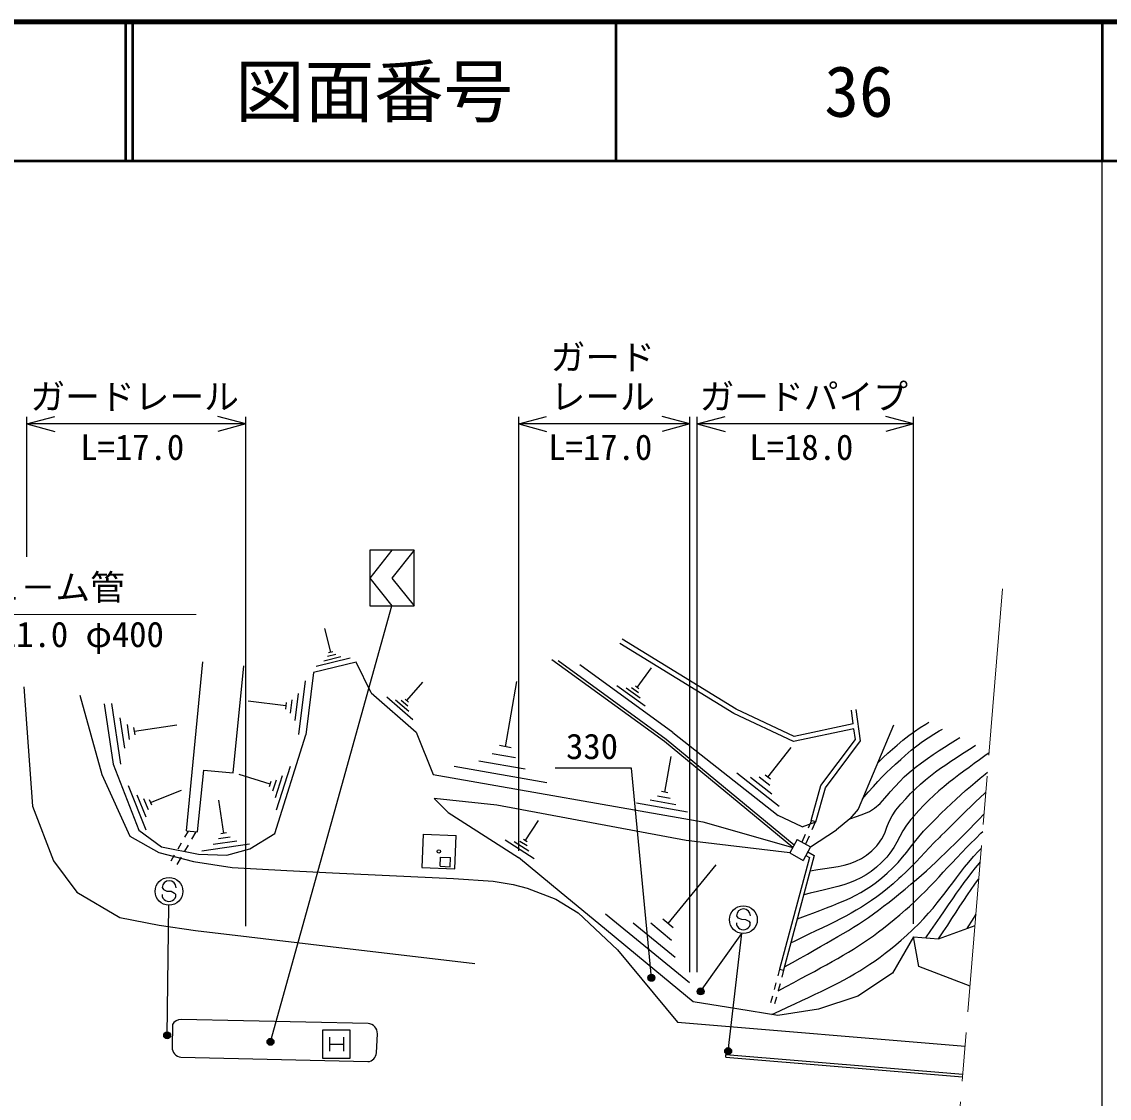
# Model space of a CAD drawing. Units: millimetres, scale not verified. Extents: x 40000 to 680000, y 20000 to 380000.
# Drawn here: x 501274 to 579500, y 302601 to 380000 of the extents above; entities that cross this region are included whole.
import ezdxf
from ezdxf.enums import TextEntityAlignment as Align

# ---------------------------------------------------------------- set-up
doc = ezdxf.new("R2010")
doc.units = ezdxf.units.MM
doc.header["$LTSCALE"] = 1000
doc.header["$PDMODE"] = 32
doc.header["$PDSIZE"] = 500
doc.linetypes.add('CHAIN', pattern=[18.5, 12, -1.5, 3.5, -1.5])
for name, color, linetype, lineweight in [('M-BGD', 7, 'Continuous', 25), ('M-BMK', 2, 'CHAIN', 13), ('M-STR-HTXT', 7, 'Continuous', 13), ('M-STR-STRC', 7, 'Continuous', 25), ('M-TTL', 2, 'Continuous', 140), ('M-TTL-BAND', 7, 'Continuous', 25), ('M-TTL-LINE', 7, 'Continuous', 50)]:
    doc.layers.add(name, color=color, linetype=linetype, lineweight=lineweight)
doc.layers.add('M-TTL-TXT', color=7, linetype='Continuous')
doc.styles.add('ＭＳ ゴシック', font='')
doc.styles.get('ＭＳ ゴシック').set_extended_font_data('MS Gothic')

msp = doc.modelspace()

# ---------------------------------------------------------------- linework, layer by layer
at = {"layer": 'M-BGD'}
for p, q in [((523500, 334670), (523080, 336371)), ((552672, 330581), (544472, 335601)), ((552505, 330272), (544289, 335302)), ((524894, 334241), (522464, 333642)), ((524227, 334334), (523012, 334034)), ((523863, 334502), (523256, 334352)), ((523651, 334707), (523348, 334633)), ((547500, 328247), (539404, 334127)), ((547623, 328406), (539863, 334041)), ((513126, 321826), (514310, 333976)), ((516490, 325989), (517241, 333691)), ((525328, 333954), (522272, 333201)), ((526407, 331755), (525328, 333954)), ((548099, 328895), (541411, 333751)), ((545544, 332128), (546573, 333546)), ((521665, 332610), (521187, 328749)), ((522272, 333201), (521720, 328734)), ((528968, 331188), (530120, 332508)), ((536061, 327879), (536881, 332553)), ((501430, 332171), (502039, 323609)), ((521159, 331693), (520920, 329762)), ((526407, 331755), (529649, 328924)), ((546115, 330786), (544090, 332256)), ((545756, 331356), (544743, 332091)), ((545650, 331742), (545143, 332110)), ((545670, 332036), (545417, 332220)), ((505457, 331583), (507042, 325876)), ((507203, 330952), (507845, 326619)), ((508408, 326632), (507764, 330975)), ((520268, 330823), (517565, 331157)), ((520297, 331064), (520238, 330581)), ((520713, 331258), (520594, 330292)), ((529417, 329800), (527532, 331446)), ((529110, 330400), (528168, 331223)), ((529039, 330794), (528568, 331206)), ((529086, 331086), (528850, 331291)), ((556797, 328244), (552505, 330272)), ((556840, 328611), (552672, 330581)), ((561091, 329509), (560960, 330501)), ((561603, 328309), (561307, 330546)), ((508681, 327782), (508359, 329954)), ((509035, 328390), (508874, 329475)), ((509389, 328997), (512429, 329448)), ((561091, 329509), (556840, 328611)), ((563974, 329433), (561451, 323391)), ((509429, 328725), (509348, 329268)), ((519483, 321645), (521720, 328734)), ((529649, 328924), (530877, 325876)), ((548099, 328895), (555675, 322938)), ((561138, 329161), (556797, 328244)), ((561238, 328404), (561138, 329161)), ((536478, 327806), (535644, 327952)), ((556733, 320627), (547500, 328247)), ((556830, 320806), (547623, 328406)), ((554949, 325684), (556629, 327821)), ((558763, 325088), (561238, 328404)), ((559082, 324931), (561603, 328309)), ((536779, 327065), (535109, 327358)), ((547524, 324603), (547977, 327184)), ((507845, 326619), (509700, 321885)), ((520575, 326462), (519580, 323310)), ((539048, 325290), (532370, 326461)), ((537496, 326250), (534157, 326836)), ((545130, 326342), (539647, 326342)), ((546566, 311257), (545130, 326342)), ((507042, 325876), (509048, 321438)), ((513907, 321755), (514380, 326194)), ((514380, 326194), (516490, 325989)), ((519132, 325184), (516925, 325880)), ((519571, 325478), (519323, 324690)), ((520011, 325773), (519514, 324197)), ((530877, 325876), (550262, 322474)), ((555755, 323568), (552702, 325968)), ((555232, 324473), (553705, 325673)), ((555090, 325079), (554327, 325679)), ((555139, 325534), (554758, 325834)), ((510225, 321881), (508943, 325073)), ((510542, 323861), (512776, 324758)), ((519194, 325381), (519070, 324987)), ((547754, 324563), (547293, 324644)), ((558056, 322581), (558763, 325088)), ((558393, 322486), (559082, 324931)), ((510224, 322807), (509583, 324403)), ((510383, 323334), (510062, 324132)), ((510622, 323662), (510462, 324061)), ((515800, 321646), (515462, 324041)), ((535450, 323675), (530942, 324158)), ((530942, 324158), (531947, 323150)), ((548316, 323704), (546473, 324028)), ((547920, 324154), (546998, 324315)), ((502039, 323609), (503565, 319667)), ((531947, 323150), (537010, 319919)), ((549059, 321127), (535450, 323675)), ((549173, 323174), (545486, 323821)), ((561451, 323391), (560851, 322691)), ((537497, 321114), (538434, 322582)), ((550262, 322474), (556733, 320627)), ((557404, 322107), (555675, 322938)), ((557404, 322107), (558393, 322486)), ((558079, 322574), (557838, 322020)), ((558393, 322486), (558056, 322581)), ((558371, 322492), (558115, 321906)), ((560851, 322691), (559881, 321911)), ((509700, 321885), (511334, 320679)), ((513242, 321815), (512992, 321382)), ((513126, 321826), (513907, 321755)), ((513791, 321765), (513483, 321232)), ((516014, 321676), (515587, 321616)), ((517692, 320532), (519483, 321645)), ((530148, 321581), (530060, 319194)), ((530148, 321581), (532520, 321494)), ((557638, 321561), (557396, 321007)), ((558010, 320670), (559881, 321911)), ((509048, 321438), (511143, 320272)), ((512743, 320949), (512493, 320516)), ((513234, 320799), (512984, 320366)), ((517656, 320861), (514235, 320377)), ((516752, 321082), (515042, 320841)), ((516276, 321364), (515421, 321243)), ((532432, 319106), (532520, 321494)), ((538144, 319815), (536046, 321154)), ((537754, 320359), (536705, 321029)), ((537625, 320737), (537101, 321071)), ((537628, 321030), (537366, 321197)), ((556517, 320234), (549059, 321127)), ((557046, 321199), (556517, 320234)), ((557046, 321199), (558010, 320670)), ((557916, 321448), (557660, 320862)), ((511143, 320272), (513625, 319620)), ((511334, 320679), (513979, 320160)), ((512243, 320083), (511993, 319649)), ((513979, 320160), (516032, 320072)), ((516032, 320072), (517692, 320532)), ((558286, 320050), (556077, 311799)), ((556517, 320234), (557481, 319705)), ((558010, 320670), (557481, 319705)), ((557669, 320047), (557936, 319901)), ((557813, 320310), (558286, 320050)), ((503565, 319667), (505226, 317422)), ((512734, 319933), (512427, 319400)), ((513625, 319620), (516402, 319180)), ((516402, 319180), (520343, 318982)), ((530060, 319194), (532432, 319106)), ((531361, 319277), (531399, 319942)), ((531361, 319277), (532087, 319235)), ((531399, 319942), (532125, 319900)), ((532087, 319235), (532125, 319900)), ((540073, 317365), (537010, 319919)), ((547762, 315170), (551220, 319394)), ((557936, 319901), (555787, 311876)), ((520343, 318982), (523617, 318806)), ((523617, 318806), (532328, 318393)), ((532328, 318393), (535188, 318217)), ((535188, 318217), (536629, 317960)), ((536629, 317960), (537635, 317712)), ((537635, 317712), (539694, 316904)), ((505226, 317422), (508323, 315590)), ((539694, 316904), (541307, 315924)), ((543193, 314812), (540073, 317365)), ((508323, 315590), (511163, 315044)), ((541307, 315924), (544136, 313278)), ((549298, 310890), (543263, 315829)), ((548139, 314861), (547385, 315479)), ((511163, 315044), (513769, 314673)), ((513769, 314673), (517638, 314218)), ((546253, 312256), (543193, 314812)), ((548283, 312728), (545266, 315198)), ((548023, 313949), (546514, 315184)), ((567222, 314065), (569845, 315029)), ((517638, 314218), (523068, 313570)), ((565418, 314204), (563915, 311596)), ((565809, 312084), (565418, 314204)), ((565418, 314204), (567222, 314065)), ((523068, 313570), (533862, 312294)), ((544136, 313278), (548442, 308078)), ((549565, 309521), (546253, 312256)), ((555787, 311876), (555658, 311393)), ((555787, 311876), (556077, 311799)), ((556077, 311799), (555947, 311316)), ((563915, 311596), (561416, 309933)), ((569488, 310655), (565809, 312084)), ((555528, 310910), (555399, 310427)), ((555818, 310833), (555689, 310350)), ((555270, 309944), (555140, 309461)), ((555559, 309867), (555430, 309384)), ((561416, 309933), (558595, 308999)), ((552704, 309039), (549565, 309521)), ((555657, 308552), (552704, 309039)), ((558595, 308999), (555657, 308552)), ((526182, 307979), (512737, 308270)), ((512113, 307898), (512089, 306258)), ((548442, 308078), (569135, 306342)), ((526791, 305865), (526853, 307236)), ((512723, 305562), (526163, 305234)), ((551916, 305544), (551932, 305743)), ((551916, 305544), (568955, 304142)), ((551932, 305743), (568972, 304341))]:
    msp.add_line(p, q, dxfattribs=at)
for points in [[(562827, 326687), (563242, 327103), (563577, 327413), (563907, 327700), (564236, 327984), (564664, 328344), (565083, 328672), (565494, 328972), (565899, 329248), (566300, 329504), (566515, 329633)], [(561757, 324123), (562168, 324605), (562533, 325019), (562863, 325383), (563175, 325710), (563480, 326016), (563794, 326317), (564129, 326627), (564499, 326963), (564826, 327255), (565248, 327618), (565663, 327947), (566071, 328248), (566474, 328523), (566874, 328777), (567270, 329015), (567503, 329147)], [(557994, 318957), (558531, 319038), (559043, 319110), (559531, 319183), (559997, 319264), (560443, 319362), (560869, 319484), (561278, 319638), (561670, 319834), (562049, 320078), (562415, 320379), (562770, 320745), (562847, 320835), (563142, 321255), (563349, 321669), (563512, 322080), (563675, 322492), (563882, 322910), (564152, 323305), (564506, 323734), (564861, 324134), (565215, 324507), (565571, 324856), (565927, 325183), (566285, 325491), (566645, 325783), (567007, 326060), (567372, 326326), (567741, 326584), (568113, 326835), (568490, 327083), (568871, 327330), (569258, 327578), (569650, 327831), (569878, 327979)], [(560851, 322691), (561393, 322882), (561846, 323047), (562245, 323226), (562625, 323461), (563018, 323790), (563027, 323798), (563361, 324169), (563663, 324541), (563742, 324627), (564108, 325023), (564432, 325376), (564750, 325705), (565098, 326029), (565514, 326366), (565529, 326377), (565984, 326715), (566422, 327027), (566846, 327319), (567258, 327592), (567661, 327851), (568056, 328100), (568447, 328341), (568757, 328531)], [(570860, 327430), (570557, 327210), (570168, 326931), (569787, 326658), (569412, 326389), (569043, 326121), (568678, 325851), (568317, 325576), (567959, 325295), (567602, 325003), (567246, 324699), (566889, 324379), (566531, 324041), (566171, 323682), (565807, 323300), (565439, 322891), (565229, 322648), (564906, 322225), (564652, 321817), (564437, 321417), (564231, 321020), (564003, 320621), (563725, 320213), (563492, 319929), (563124, 319541), (562756, 319204), (562385, 318912), (562009, 318661), (561625, 318446), (561232, 318259), (560825, 318097), (560404, 317955), (559966, 317825), (559507, 317704), (559027, 317586), (558522, 317466), (557990, 317338), (557529, 317223)], [(557065, 315491), (557641, 315713), (558182, 315917), (558690, 316108), (559170, 316289), (559625, 316465), (560058, 316639), (560472, 316815), (560872, 316997), (561260, 317190), (561640, 317398), (562015, 317623), (562389, 317872), (562764, 318146), (563146, 318451), (563536, 318791), (563931, 319162), (564313, 319555), (564639, 319929), (564930, 320293), (565206, 320654), (565487, 321020), (565792, 321397), (566143, 321795), (566265, 321925), (566662, 322335), (567045, 322723), (567416, 323091), (567778, 323441), (568133, 323776), (568481, 324099), (568827, 324412), (569171, 324717), (569516, 325016), (569864, 325314), (570216, 325611), (570576, 325910), (570747, 326051)], [(570629, 324613), (570548, 324537), (570215, 324223), (569885, 323906), (569554, 323585), (569219, 323258), (568876, 322921), (568523, 322573), (568157, 322211), (567773, 321834), (567370, 321438), (567303, 321373), (566910, 320980), (566557, 320613), (566230, 320264), (565917, 319927), (565604, 319594), (565278, 319257), (564926, 318909), (564535, 318543), (564371, 318396), (563949, 318027), (563544, 317689), (563154, 317378), (562775, 317091), (562404, 316825), (562038, 316577), (561672, 316343), (561305, 316121), (560932, 315908), (560551, 315700), (560157, 315494), (559749, 315287), (559321, 315077), (558872, 314859), (558398, 314631), (557895, 314390), (557361, 314132), (556791, 313855), (556603, 313763)], [(556141, 312038), (556723, 312370), (557269, 312680), (557784, 312970), (558269, 313244), (558728, 313503), (559164, 313751), (559580, 313989), (559979, 314220), (560363, 314447), (560736, 314672), (561100, 314897), (561459, 315125), (561815, 315359), (562172, 315601), (562531, 315853), (562898, 316118), (563273, 316399), (563661, 316698), (564063, 317017), (564484, 317358), (564811, 317630), (565239, 317991), (565631, 318329), (565996, 318650), (566343, 318962), (566680, 319272), (567017, 319586), (567362, 319912), (567724, 320257), (568113, 320628), (568324, 320830), (568731, 321223), (569112, 321601), (569470, 321966), (569810, 322319), (570137, 322663), (570456, 323000), (570501, 323048)], [(555679, 310314), (556257, 310628), (556805, 310925), (557325, 311205), (557819, 311470), (558289, 311724), (558737, 311967), (559167, 312202), (559579, 312431), (559977, 312656), (560363, 312879), (560738, 313102), (561105, 313327), (561467, 313556), (561826, 313791), (562183, 314035), (562541, 314289), (562903, 314555), (563271, 314835), (563646, 315132), (564031, 315448), (564429, 315784), (564842, 316143), (565129, 316398), (565546, 316778), (565929, 317143), (566286, 317496), (566623, 317840), (566944, 318178), (567256, 318513), (567565, 318849), (567876, 319189), (568196, 319536), (568531, 319894), (568886, 320266), (569267, 320655), (569495, 320882), (569895, 321280), (570267, 321656), (570398, 321789)], [(555226, 308623), (555805, 308894), (556357, 309151), (556884, 309396), (557389, 309630), (557872, 309855), (558336, 310073), (558782, 310285), (559213, 310494), (559629, 310700), (560032, 310907), (560425, 311114), (560809, 311325), (561186, 311540), (561557, 311762), (561924, 311992), (562290, 312232), (562655, 312484), (563022, 312749), (563391, 313029), (563766, 313326), (564148, 313641), (564538, 313977), (564938, 314334), (565350, 314715), (565393, 314756), (565796, 315147), (566166, 315531), (566510, 315907), (566831, 316277), (567133, 316644), (567420, 317007), (567698, 317369), (567971, 317731), (568243, 318094), (568518, 318459), (568801, 318829), (569096, 319204), (569408, 319585), (569741, 319975), (570099, 320374), (570300, 320586)], [(566297, 314136), (566660, 314650), (567004, 315144), (567331, 315618), (567645, 316073), (567947, 316511), (568238, 316932), (568521, 317338), (568798, 317729), (569070, 318107), (569341, 318473), (569611, 318828), (569883, 319172), (570159, 319508), (570217, 319576)], [(567222, 314065), (567560, 314569), (567881, 315055), (568186, 315522), (568479, 315972), (568761, 316406), (569035, 316823), (569303, 317226), (569568, 317615), (569831, 317990), (570095, 318353), (570120, 318385)], [(569911, 315833), (569649, 315415), (569333, 314921), (569266, 314816)]]:
    msp.add_lwpolyline(points, dxfattribs=at)
for centre, radius in [((531272, 320348), 125), ((546566, 311257), 200), ((546566, 311257), 150), ((546566, 311257), 100), ((546566, 311257), 50), ((546566, 311257), 20)]:
    msp.add_circle(centre, radius, dxfattribs=at)
for centre, radius, start, end in [((512711, 307607), 664, 87.73376, 153.96758), ((526125, 307253), 728, 358.68835, 85.50325), ((512775, 306246), 686, 179.00166, 265.62373), ((526113, 305912), 680, 274.21853, 356.012)]:
    msp.add_arc(centre, radius, start, end, dxfattribs=at)
msp.add_point((546566, 311257), dxfattribs=at)
at = {"layer": 'M-BMK'}
msp.add_line((571823, 339217), (562142, 220818), dxfattribs=at)
at = {"layer": 'M-STR-HTXT'}
msp.add_line((513816, 337370), (494816, 337370), dxfattribs=at)
at = {"layer": 'M-STR-STRC'}
for p, q in [((501643, 351089), (503643, 351628)), ((501643, 341521), (501643, 351589)), ((517383, 351089), (515383, 351628)), ((517383, 314970), (517383, 351589)), ((537022, 351089), (539022, 351628)), ((537022, 320393), (537022, 351589)), ((549339, 351089), (547339, 351628)), ((549339, 311656), (549339, 351589)), ((549870, 351089), (551870, 351628)), ((549870, 311656), (549870, 351589)), ((565418, 351089), (563418, 351628)), ((565418, 315144), (565418, 351589)), ((517383, 351089), (501643, 351089)), ((501643, 351089), (503643, 350550)), ((517383, 351089), (515383, 350550)), ((549339, 351089), (537022, 351089)), ((537022, 351089), (539022, 350550)), ((549339, 351089), (547339, 350550)), ((565418, 351089), (549870, 351089)), ((549870, 351089), (551870, 350550)), ((565418, 351089), (563418, 350550)), ((526301, 341996), (526301, 337996)), ((519168, 306658), (527901, 337996)), ((511371, 317747), (511477, 317610)), ((511477, 317610), (511722, 317499)), ((511722, 317499), (512023, 317496)), ((512023, 317496), (512268, 317357)), ((512268, 317357), (512367, 317239)), ((511734, 307118), (511855, 316476)), ((552686, 315715), (552792, 315578)), ((552792, 315578), (553037, 315467)), ((553037, 315467), (553337, 315464)), ((553337, 315464), (553582, 315325)), ((553582, 315325), (553682, 315207)), ((550105, 310286), (553068, 314450)), ((552089, 305986), (553068, 314450)), ((522907, 307488), (522907, 305488)), ((524907, 307488), (522907, 307488)), ((524907, 305488), (524907, 307488)), ((523407, 306988), (523407, 305988)), ((524407, 306988), (524407, 305988)), ((523407, 306488), (524407, 306488)), ((522907, 305488), (524907, 305488))]:
    msp.add_line(p, q, dxfattribs=at)
for points in [[(526301, 337996), (529501, 337996), (529501, 341996), (526301, 341996)], [(527901, 341996), (526301, 339996), (527901, 337996)], [(529501, 341996), (527901, 339996), (529501, 337996)]]:
    msp.add_lwpolyline(points, dxfattribs=at)
for centre, radius in [((511868, 317475), 1000), ((553183, 315443), 1000), ((550105, 310286), 200), ((550105, 310286), 150), ((550105, 310286), 100), ((550105, 310286), 50), ((550105, 310286), 20), ((511734, 307118), 250), ((511734, 307118), 200), ((511734, 307118), 150), ((511734, 307118), 100), ((511734, 307118), 50), ((511734, 307118), 20), ((519168, 306658), 250), ((519168, 306658), 200), ((519168, 306658), 150), ((519168, 306658), 100), ((519168, 306658), 50), ((519168, 306658), 20), ((552089, 305986), 200), ((552089, 305986), 150), ((552089, 305986), 100), ((552089, 305986), 50), ((552089, 305986), 20)]:
    msp.add_circle(centre, radius, dxfattribs=at)
for centre, start, end in [((511871, 317743), 359.55488, 179.55488), ((511867, 317243), 179.55488, 359.55488), ((553186, 315711), 359.55488, 179.55488), ((553182, 315211), 179.55488, 359.55488)]:
    msp.add_arc(centre, 500, start, end, dxfattribs=at)
for p in [(550105, 310286), (511734, 307118), (519168, 306658), (552089, 305986)]:
    msp.add_point(p, dxfattribs=at)
at = {"layer": 'M-TTL'}
msp.add_line((680000, 380000), (40000, 380000), dxfattribs=at)
at = {"layer": 'M-TTL-BAND'}
msp.add_line((579000, 20000), (579000, 370000), dxfattribs=at)
at = {"layer": 'M-TTL-LINE'}
for p, q in [((508747, 380000), (508747, 370000)), ((509247, 380000), (509247, 370000)), ((543997, 380000), (543997, 370000)), ((579000, 380000), (579000, 370000)), ((40000, 370000), (680000, 370000))]:
    msp.add_line(p, q, dxfattribs=at)

# ---------------------------------------------------------------- texts
at = {"layer": 'M-BGD', "style": 'ＭＳ ゴシック'}
msp.add_text('330', height=1833, dxfattribs=at).set_placement((540426, 326436), align=Align.BOTTOM_LEFT)
at = {"layer": 'M-STR-HTXT', "style": 'ＭＳ ゴシック'}
msp.add_text('ヒュ－ム管', height=1833, dxfattribs=at).set_placement((496191, 337870), align=Align.BOTTOM_LEFT)
msp.add_text('L=11.0 φ400', height=1833, dxfattribs=at).set_placement((504316, 336870), align=Align.TOP_CENTER)
at = {"layer": 'M-STR-STRC', "style": 'ＭＳ ゴシック'}
for s, p in [('ガード', (543062, 354413)), ('ガードレール', (509395, 351583)), ('レール', (543062, 351583)), ('ガードパイプ', (557526, 351583))]:
    msp.add_text(s, height=1833, dxfattribs=at).set_placement(p, align=Align.BOTTOM_CENTER)
for s, p in [('L=17.0', (509221, 349413)), ('L=17.0', (542888, 349413)), ('L=18.0', (557352, 349413))]:
    msp.add_text(s, height=1833, dxfattribs=at).set_placement(p, align=Align.MIDDLE_CENTER)
at = {"layer": 'M-TTL-TXT', "style": 'ＭＳ ゴシック'}
for s, p in [('図面番号', (526622, 375000)), ('36', (561497, 375000))]:
    msp.add_text(s, height=3666, dxfattribs=at).set_placement(p, align=Align.MIDDLE_CENTER)

doc.saveas('drawing.dxf')
